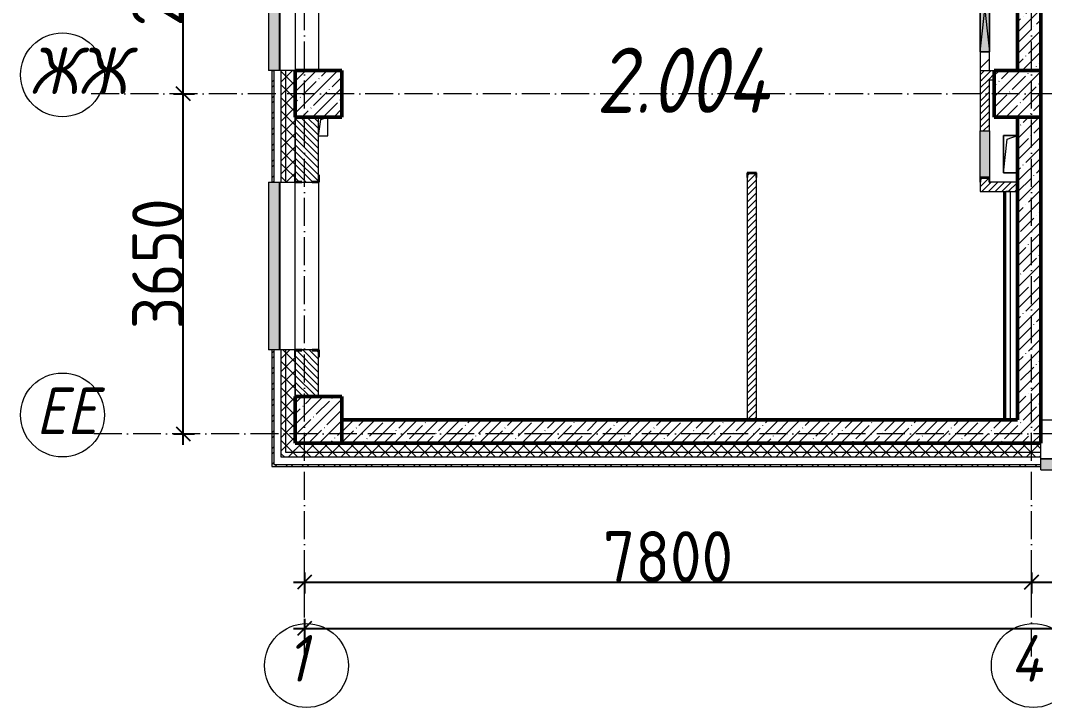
# Model space of a CAD drawing. Header units: millimetres. Extents: x -136833 to 49383, y -8033 to 344618.
# Drawn here: x -136833 to -125844, y 298141 to 305513 of the extents above; entities that cross this region are included whole.
import ezdxf

# ---------------------------------------------------------------- set-up
doc = ezdxf.new("R2010")
doc.units = ezdxf.units.MM
doc.linetypes.add('50_200_ШТРИХ_1Т_ш5_п1_п1_', pattern=[700, 500, -100, 0, -100])
for name, color, linetype, lineweight in [('A-____-____-DIMS', 7, 'Continuous', 9), ('A-DETL-GENF-OTLN', 7, 'Continuous', 9), ('A-FLOR-____-OTLN', 7, 'Continuous', 9), ('A-GENM-____-MCUT', 7, 'Continuous', 25), ('A-GENM-____-OTLN', 7, 'Continuous', 9), ('A-GENM-____-OTLN-1', 7, 'Continuous', 25), ('A-GLAZ-____-OTLN', 7, 'Continuous', 9), ('A-WALL-____-MCUT', 7, 'Continuous', 13), ('A-WALL-____-MCUT-1', 7, 'Continuous', 9), ('A-WALL-____-MCUT-2', 7, 'Continuous', 50), ('A-WALL-____-OTLN', 7, 'Continuous', 9), ('A-WALL-____-PATT-1', 7, 'Continuous', 9), ('A-WALL-FNSH-MCUT-1', 7, 'Continuous', 9), ('S-COLS-____-MCUT', 7, 'Continuous', 50), ('S-COLS-____-OTLN', 7, 'Continuous', 9), ('S-GRID-____-IDEN', 7, 'Continuous', 9), ('S-GRID-____-OTLN-1', 7, '50_200_ШТРИХ_1Т_ш5_п1_п1_', 9), ('Марки помещений', 7, 'Continuous', 9)]:
    doc.layers.add(name, color=color, linetype=linetype, lineweight=lineweight)
doc.layers.add('A-GLAZ-____-OTLN-1', color=7, linetype='Continuous', lineweight=9, true_color=0xc0c0c0)
doc.styles.add('ISOCPEUR_I_2', font='isocpeui.ttf', dxfattribs={"width": 0.85, "height": 2.3})
doc.styles.add('ISOCPEUR_I_9', font='isocpeui.ttf', dxfattribs={"width": 0.9, "height": 250})
doc.styles.add('СПДС', font='isocpeur.ttf', dxfattribs={"width": 0.9})
doc.dimstyles.new('ISO-2_5_0_9К_БОЛЬШОЙ_ОСИ', dxfattribs={"dimscale": 304.8, "dimtxt": 248.995294, "dimasz": 0.492126, "dimexe": 0.393701, "dimexo": 0, "dimgap": 0, "dimtad": 1, "dimdec": 0, "dimzin": 0, "dimdsep": 46, "dimtxsty": 'ISOCPEUR_I_9', "dimblk1": 'OBLIQUE', "dimblk2": 'OBLIQUE', "dimsah": 1, "dimcen": 0.09, "dimdle": 0.393701, "dimazin": 0, "dimtfac": 1, "dimtdec": 4, "dimtix": 1, "dimtmove": 0, "dimatfit": 3, "dimfxl": 1, "dimtvp": 1, "dimtolj": 1, "dimtzin": 0, "dimarcsym": 2})
pattern_1 = [(45, (-131434.41, 245796.49), (-70.71068, 70.71068), []), (135, (-131434.41, 245796.49), (-70.71068, -70.71068), [])]
pattern_2 = [(45, (-131434.41, 245796.49), (-114.04925, 114.04925), []), (45, (-131320.36, 245796.49), (-114.04925, 114.04925), [201.612, -40.322, 3.353, -36.97])]
pattern_3 = [(45, (-131434.413, 245796.486), (-35.35534, 35.35534), [])]
pattern_4 = [(45, (-131434.41, 245796.49), (-85.53659, 85.53659), []), (45, (-131377.39, 245796.49), (-85.53659, 85.53659), [])]

# ---------------------------------------------------------------- blocks, each defined once
blk = doc.blocks.new('BSC_Колонна _Прямоугольная - 500х500-V21-АР1_План отверстий 2 этажа в осях 1-64_Ю-ЯЯ')
at = {"layer": 'S-COLS-____-OTLN'}
h = blk.add_hatch(dxfattribs=at)
h.set_pattern_fill('FP_30', color=256, style=0, pattern_type=2)
h.set_pattern_definition([(45, (2200, -55431.04), (-114.04925, 114.04925), []), (45, (2314.05, -55431.04), (-114.04925, 114.04925), [201.613, -40.323, 3.353, -36.97])])
h.paths.add_polyline_path([(-250, -250), (250, -250), (250, 250), (-250, 250), (-250, 179)], flags=0)
at = {"layer": 'S-COLS-____-MCUT'}
for p, q in [((250, 250), (-250, 250)), ((-250, 250), (-250, -250)), ((250, -250), (250, 250)), ((-250, -250), (250, -250))]:
    blk.add_line(p, q, dxfattribs=at)
blk = doc.blocks.new('BSC_Колонна _Прямоугольная - 500х500-V57-АР1_План отверстий 2 этажа в осях 1-64_Ю-ЯЯ')
at = {"layer": 'S-COLS-____-OTLN'}
h = blk.add_hatch(dxfattribs=at)
h.set_pattern_fill('FP_68', color=256, style=0, pattern_type=2)
h.set_pattern_definition([(45, (2200, -58931.04), (-114.04925, 114.04925), []), (45, (2314.05, -58931.04), (-114.04925, 114.04925), [201.613, -40.323, 3.353, -36.97])])
h.paths.add_polyline_path([(-250, -250), (250, -250), (250, 250), (-250, 250), (-250, -92)], flags=0)
at = {"layer": 'S-COLS-____-MCUT'}
for p, q in [((250, 250), (-250, 250)), ((-250, 250), (-250, -250)), ((250, -250), (250, 250)), ((-250, -250), (250, -250))]:
    blk.add_line(p, q, dxfattribs=at)
blk = doc.blocks.new('BSC_Колонна _Прямоугольная - 500х500-V58-АР1_План отверстий 2 этажа в осях 1-64_Ю-ЯЯ')
at = {"layer": 'S-COLS-____-OTLN'}
h = blk.add_hatch(dxfattribs=at)
h.set_pattern_fill('FP_69', color=256, style=0, pattern_type=2)
h.set_pattern_definition([(45, (-5300, -58931.04), (-114.04925, 114.04925), []), (45, (-5185.95, -58931.04), (-114.04925, 114.04925), [201.613, -40.323, 3.353, -36.97])])
h.paths.add_polyline_path([(-250, -250), (250, -250), (250, 250), (-250, 250)], flags=0)
at = {"layer": 'S-COLS-____-MCUT'}
for p, q in [((250, 250), (-250, 250)), ((-250, 250), (-250, -250)), ((250, -250), (250, 250)), ((-250, -250), (250, -250))]:
    blk.add_line(p, q, dxfattribs=at)
blk = doc.blocks.new('Фахверк_СКБ_Уголок - 250_2700-27497298-АР1_План отверстий 2 этажа в осях 1-64_Ю-ЯЯ')
at = {"layer": 'A-GENM-____-MCUT'}
for p, q in [((200, 181), (125, 181)), ((125, 181), (125, 106)), ((131, 106), (131, 175)), ((131, 175), (200, 175)), ((200, 175), (200, 181)), ((125, 106), (131, 106)), ((131, -6), (125, -6)), ((125, -6), (125, -81)), ((125, -81), (200, -81)), ((131, -75), (131, -6)), ((200, -75), (131, -75)), ((200, -81), (200, -75))]:
    blk.add_line(p, q, dxfattribs=at)
blk = doc.blocks.new('AR_Отверстие Ниша - Лючок-32405778-АР1_План отверстий 2 этажа в осях 1-64_Ю-ЯЯ')
at = {"layer": 'A-GLAZ-____-OTLN'}
blk.add_hatch(color=256, dxfattribs=at).paths.add_polyline_path([(-250, 50), (-250, -50), (250, -50), (250, 50)], flags=0)
for p, q in [((-250, 50), (250, 50)), ((250, 50), (250, -50)), ((250, -50), (-250, -50))]:
    blk.add_line(p, q, dxfattribs=at)
blk = doc.blocks.new('154_Фахверк_СКБ_Швеллер - Тип_100_3960_зеркало-29769493-АР1_План отверстий 2 этажа в осях 1-64_Ю-ЯЯ')
at = {"layer": 'A-GENM-____-MCUT'}
for p, q in [((175, 50), (125, 50)), ((125, 50), (125, -50)), ((128, 47), (175, 47)), ((128, -47), (128, 47)), ((175, 47), (175, 50)), ((125, -50), (175, -50)), ((175, -47), (128, -47)), ((175, -50), (175, -47))]:
    blk.add_line(p, q, dxfattribs=at)
blk = doc.blocks.new('154_Фахверк_СКБ_Швеллер - Тип_100_3960-28331862-АР1_План отверстий 2 этажа в осях 1-64_Ю-ЯЯ')
at = {"layer": 'A-GENM-____-MCUT'}
for p, q in [((175, 50), (125, 50)), ((125, 50), (125, -50)), ((128, 47), (175, 47)), ((128, -47), (128, 47)), ((175, 47), (175, 50)), ((125, -50), (175, -50)), ((175, -47), (128, -47)), ((175, -50), (175, -47))]:
    blk.add_line(p, q, dxfattribs=at)
blk = doc.blocks.new('AR_Отверстие прямоугольное _в плите_ - AR_Отверстие прямоугольное _в плите_-30459278-АР1_План отверстий 2 этажа в осях 1-64_Ю-ЯЯ')
at = {"layer": 'A-GENM-____-OTLN'}
for p, q in [((75, 200), (-75, 200)), ((-75, 200), (-75, -200)), ((-75, -200), (-37, 163)), ((-37, 163), (75, 200)), ((-75, -200), (75, -200))]:
    blk.add_line(p, q, dxfattribs=at)
blk = doc.blocks.new('AR_Отверстие прямоугольное _в плите_ - AR_Отверстие прямоугольное _в плите_-V165-АР1_План отверстий 2 этажа в осях 1-64_Ю-ЯЯ')
at = {"layer": 'A-GENM-____-OTLN'}
for p, q in [((50, 100), (-50, 100)), ((-50, -100), (-25, 75)), ((-25, 75), (50, 100)), ((50, -100), (50, 100)), ((-50, -100), (50, -100))]:
    blk.add_line(p, q, dxfattribs=at)
blk = doc.blocks.new('Отлив_СКБ - Отлив витража_120_НВФ-31885283-АР1_План отверстий 2 этажа в осях 1-64_Ю-ЯЯ')
at = {"layer": 'A-GLAZ-____-OTLN-1'}
for points in [[(426, -2), (1000, -2), (1000, 0), (0, 0), (0, -2)], [(426, -120), (1000, -120), (1000, -2), (0, -2), (0, -120)]]:
    blk.add_hatch(color=256, dxfattribs=at).paths.add_polyline_path(points, flags=0)
at = {"layer": 'A-GLAZ-____-OTLN'}
for p, q in [((0, 0), (1000, 0)), ((1000, -2), (0, -2)), ((0, -120), (0, -83)), ((1000, -83), (1000, -120)), ((0, -120), (1000, -120))]:
    blk.add_line(p, q, dxfattribs=at)
blk = doc.blocks.new('Отлив_СКБ - Отлив витража_120_НВФ-31885689-АР1_План отверстий 2 этажа в осях 1-64_Ю-ЯЯ')
at = {"layer": 'A-GLAZ-____-OTLN-1'}
for points in [[(1800, 2), (1800, 120), (0, 120), (0, 2), (737, 2)], [(1800, 0), (1800, 2), (0, 2), (0, 0), (737, 0)]]:
    blk.add_hatch(color=256, dxfattribs=at).paths.add_polyline_path(points, flags=0)
at = {"layer": 'A-GLAZ-____-OTLN'}
for p, q in [((0, 83), (0, 120)), ((1800, 120), (0, 120)), ((1800, 120), (1800, 83)), ((0, 2), (1800, 2)), ((1800, 0), (0, 0))]:
    blk.add_line(p, q, dxfattribs=at)
blk = doc.blocks.new('AR_Отверстие прямоугольное _в стене_ - AR_Отверстие прямоугольное _в стене__ОВ-36801996-АР1_План отверстий 2 этажа в осях 1-64_Ю-ЯЯ')
at = {"layer": 'A-GLAZ-____-OTLN'}
blk.add_hatch(color=256, dxfattribs=at).paths.add_polyline_path([(-450, -50), (450, -50), (450, 50), (-450, 50)], flags=0)
at = {"layer": 'A-DETL-GENF-OTLN'}
for p, q in [((-450, -50), (-450, 50)), ((-450, 50), (450, 50)), ((450, 50), (-450, -50)), ((-450, 50), (450, -50)), ((450, 50), (-450, 50)), ((-450, 50), (-450, -50)), ((450, 50), (450, -50)), ((450, -50), (450, 50)), ((450, -50), (-450, -50)), ((-450, -50), (450, -50))]:
    blk.add_line(p, q, dxfattribs=at)
blk = doc.blocks.new('Ось сетки - Круг_Ø6_00__ISO-2_5_0_9K_-25732049-АР1_План отверстий 3 этажа в осях 1-64_Ю-ЯЯ')
at = {"layer": 'S-GRID-____-IDEN'}
blk.add_circle((0, 0), 3, dxfattribs=at)
blk = doc.blocks.new('_Oblique')
at = {"color": 0, "linetype": 'ByBlock', "lineweight": -2}
blk.add_line((-0.5, -0.5), (0.5, 0.5), dxfattribs=at)
blk = doc.blocks.new('*D2076')
at = {"layer": 'A-____-____-DIMS', "color": 0, "lineweight": -2, "transparency": 16777216}
for p, q in [((280119, -31702), (280119, -27812)), ((280013, -27932), (280239, -27932)), ((280013, -31582), (280239, -31582))]:
    blk.add_line(p, q, dxfattribs=at)
at = {"layer": 'Defpoints', "color": 0, "transparency": 16777216}
for p in [(280013, -27932), (280119, -27932), (280013, -31582)]:
    blk.add_point(p, dxfattribs=at)
at = {"layer": 'A-____-____-DIMS', "color": 0, "lineweight": -2, "transparency": 16777216, "xscale": 150, "yscale": 150, "zscale": 150}
for p, rotation in [((280119, -27932), 90), ((280119, -31582), 270)]:
    blk.add_blockref('_Oblique', p, dxfattribs=dict(at, rotation=rotation))
at = {"layer": 'A-____-____-DIMS', "color": 0, "transparency": 16777216, "insert": (279845, -29757), "char_height": 548.6, "attachment_point": 5, "rotation": 90, "style": 'СПДС'}
blk.add_mtext('\\A1;3650', dxfattribs=at)
blk = doc.blocks.new('*D2077')
at = {"layer": 'A-____-____-DIMS', "color": 0, "lineweight": -2, "transparency": 16777216}
for p, q in [((280119, -28052), (280119, -24962)), ((280013, -25082), (280239, -25082)), ((280013, -27932), (280239, -27932))]:
    blk.add_line(p, q, dxfattribs=at)
at = {"layer": 'Defpoints', "color": 0, "transparency": 16777216}
for p in [(280013, -25082), (280119, -25082), (280013, -27932)]:
    blk.add_point(p, dxfattribs=at)
at = {"layer": 'A-____-____-DIMS', "color": 0, "lineweight": -2, "transparency": 16777216, "xscale": 150, "yscale": 150, "zscale": 150}
for p, rotation in [((280119, -25082), 90), ((280119, -27932), 270)]:
    blk.add_blockref('_Oblique', p, dxfattribs=dict(at, rotation=rotation))
at = {"layer": 'A-____-____-DIMS', "color": 0, "transparency": 16777216, "insert": (279845, -26507), "char_height": 548.6, "attachment_point": 5, "rotation": 90, "style": 'СПДС'}
blk.add_mtext('\\A1;2850', dxfattribs=at)
blk = doc.blocks.new('*D2097')
at = {"layer": 'A-____-____-DIMS', "color": 0, "lineweight": -2, "transparency": 16777216}
for p, q in [((281421, -33069), (281421, -33295)), ((289221, -33069), (289221, -33295)), ((281301, -33175), (289341, -33175))]:
    blk.add_line(p, q, dxfattribs=at)
at = {"layer": 'Defpoints', "color": 0, "transparency": 16777216}
for p in [(281421, -33069), (289221, -33069), (289221, -33175)]:
    blk.add_point(p, dxfattribs=at)
at = {"layer": 'A-____-____-DIMS', "color": 0, "lineweight": -2, "transparency": 16777216, "xscale": 150, "yscale": 150, "zscale": 150, "rotation": 180}
blk.add_blockref('_Oblique', (281421, -33175), dxfattribs=at)
at = {"layer": 'A-____-____-DIMS', "color": 0, "lineweight": -2, "transparency": 16777216, "xscale": 150, "yscale": 150, "zscale": 150}
blk.add_blockref('_Oblique', (289221, -33175), dxfattribs=at)
at = {"layer": 'A-____-____-DIMS', "color": 0, "transparency": 16777216, "insert": (285321, -32901), "char_height": 548.6, "attachment_point": 5, "style": 'СПДС'}
blk.add_mtext('\\A1;7800', dxfattribs=at)
blk = doc.blocks.new('*D2098')
at = {"layer": 'A-____-____-DIMS', "color": 0, "lineweight": -2, "transparency": 16777216}
for p, q in [((289221, -33069), (289221, -33295)), ((291521, -33069), (291521, -33295)), ((289101, -33175), (291641, -33175))]:
    blk.add_line(p, q, dxfattribs=at)
at = {"layer": 'Defpoints', "color": 0, "transparency": 16777216}
for p in [(289221, -33069), (291521, -33069), (291521, -33175)]:
    blk.add_point(p, dxfattribs=at)
at = {"layer": 'A-____-____-DIMS', "color": 0, "lineweight": -2, "transparency": 16777216, "xscale": 150, "yscale": 150, "zscale": 150, "rotation": 180}
blk.add_blockref('_Oblique', (289221, -33175), dxfattribs=at)
at = {"layer": 'A-____-____-DIMS', "color": 0, "lineweight": -2, "transparency": 16777216, "xscale": 150, "yscale": 150, "zscale": 150}
blk.add_blockref('_Oblique', (291521, -33175), dxfattribs=at)
at = {"layer": 'A-____-____-DIMS', "color": 0, "transparency": 16777216, "insert": (290371, -32901), "char_height": 548.6, "attachment_point": 5, "style": 'СПДС'}
blk.add_mtext('\\A1;2300', dxfattribs=at)
blk = doc.blocks.new('*D2119')
at = {"layer": 'A-____-____-DIMS', "color": 0, "lineweight": -2, "transparency": 16777216}
for p, q in [((281421, -33566), (281421, -33792)), ((354821, -33566), (354821, -33792)), ((281301, -33672), (354941, -33672))]:
    blk.add_line(p, q, dxfattribs=at)
at = {"layer": 'Defpoints', "color": 0, "transparency": 16777216}
for p in [(281421, -33566), (354821, -33566), (354821, -33672)]:
    blk.add_point(p, dxfattribs=at)
at = {"layer": 'A-____-____-DIMS', "color": 0, "lineweight": -2, "transparency": 16777216, "xscale": 150, "yscale": 150, "zscale": 150, "rotation": 180}
blk.add_blockref('_Oblique', (281421, -33672), dxfattribs=at)
at = {"layer": 'A-____-____-DIMS', "color": 0, "lineweight": -2, "transparency": 16777216, "xscale": 150, "yscale": 150, "zscale": 150}
blk.add_blockref('_Oblique', (354821, -33672), dxfattribs=at)
at = {"layer": 'A-____-____-DIMS', "color": 0, "transparency": 16777216, "insert": (318121, -33397), "char_height": 548.6, "attachment_point": 5, "style": 'СПДС'}
blk.add_mtext('\\A1;73400', dxfattribs=at)
blk = doc.blocks.new('3эт')
at = {"layer": 'S-GRID-____-OTLN-1', "color": 251, "ltscale": 0.6, "true_color": 0x636466}
for p, q in [((281420.7, -33971.9), (281420.7, 4029.4)), ((289220.7, -33971.9), (289220.7, 4029.4)), ((359250.7, -27932.4), (279101.9, -27932.4)), ((387845.1, -31582.4), (279101.9, -31582.4))]:
    blk.add_line(p, q, dxfattribs=at)
at = {"layer": 'S-GRID-____-IDEN', "xscale": 150, "yscale": 150, "zscale": 99.99999999999993, "rotation": 89.9999999999998}
for p in [(278821.8, -27729.9), (278821.8, -31379.9)]:
    blk.add_blockref('Ось сетки - Круг_Ø6_00__ISO-2_5_0_9K_-25732049-АР1_План отверстий 3 этажа в осях 1-64_Ю-ЯЯ', p, dxfattribs=at)
at = {"layer": 'S-GRID-____-IDEN', "xscale": 150, "yscale": 150, "zscale": 99.99999999999993}
for p in [(281440.6, -34069.4), (289240.6, -34069.4)]:
    blk.add_blockref('Ось сетки - Круг_Ø6_00__ISO-2_5_0_9K_-25732049-АР1_План отверстий 3 этажа в осях 1-64_Ю-ЯЯ', p, dxfattribs=at)
at = {"layer": 'S-GRID-____-IDEN', "char_height": 500, "attachment_point": 1, "style": 'ISOCPEUR_I_9'}
for s, insert, width in [('ЖЖ', (278471.9, -27435.4), 562.785), ('ЕЕ', (278537.6, -31085.4), 404.05), ('\\fISOCPEUR|b0|i1|c204|p34|;\\W.9;1', (281225.7, -33742.1), 144.304), ('\\fISOCPEUR|b0|i1|c204|p34|;\\W.9;4', (288992.8, -33742.1), 223.671)]:
    blk.add_mtext(s, dxfattribs=dict(at, insert=insert, width=width))
at = {"layer": 'A-____-____-DIMS'}
for base, p1, p2, override, picture, middle in [((280119.3, -25082.4), (280013.2, -27932.4), (280013.2, -25082.4), {"dimtxt": 1.8, "dimpost": '<>', "dimtxsty": 'СПДС', "dimfxl": 2850}, '*D2077', (279845, -26507.4)), ((280119.3, -27932.4), (280013.2, -31582.4), (280013.2, -27932.4), {"dimtxt": 1.8, "dimpost": '<>', "dimtxsty": 'СПДС', "dimfxl": 3650}, '*D2076', (279845, -29757.4))]:
    dim = blk.add_linear_dim(base=base, p1=p1, p2=p2, angle=90, dimstyle='ISO-2_5_0_9К_БОЛЬШОЙ_ОСИ', override=override, dxfattribs=at)
    dim.commit()
    dim.dimension.update_dxf_attribs({"geometry": picture, "text_midpoint": middle})
for base, p1, p2, override, picture, middle in [((289220.7, -33175), (281420.7, -33068.9), (289220.7, -33068.9), {"dimtxt": 1.8, "dimpost": '<>', "dimtxsty": 'СПДС', "dimfxl": 7800}, '*D2097', (285320.7, -32900.7)), ((291520.7, -33175), (289220.7, -33068.9), (291520.7, -33068.9), {"dimtxt": 1.8, "dimpost": '<>', "dimtxsty": 'СПДС', "dimfxl": 2300}, '*D2098', (290370.7, -32900.7)), ((354820.7, -33671.8), (281420.7, -33565.7), (354820.7, -33565.7), {"dimtxt": 1.8, "dimpost": '<>', "dimtxsty": 'СПДС', "dimfxl": 73400}, '*D2119', (318120.7, -33397.5))]:
    dim = blk.add_linear_dim(base=base, p1=p1, p2=p2, dimstyle='ISO-2_5_0_9К_БОЛЬШОЙ_ОСИ', override=override, dxfattribs=at)
    dim.commit()
    dim.dimension.update_dxf_attribs({"geometry": picture, "text_midpoint": middle})

msp = doc.modelspace()

# ---------------------------------------------------------------- hatches: boundary and pattern name
at = {"layer": 'A-WALL-____-PATT-1'}
h = msp.add_hatch(dxfattribs=at)
h.set_pattern_fill('FP_3', color=256, style=0, pattern_type=2)
h.set_pattern_definition(pattern_4)
h.paths.add_polyline_path([(-134134.4, 300727.5), (-134114.4, 300727.5), (-134114.4, 301977.5), (-134134.4, 301977.5), (-134134.4, 301406.7)], flags=0)
h.paths.add_polyline_path([(-134114.4, 303777.5), (-134114.4, 304977.5), (-134134.4, 304977.5), (-134134.4, 303777.5)], flags=0)
h.paths.add_polyline_path([(-134114.4, 306777.5), (-134114.4, 307827.5), (-134134.4, 307827.5), (-134134.4, 306777.5)], flags=0)
h.paths.add_polyline_path([(-134114.4, 309627.5), (-134114.4, 310777.5), (-134134.4, 310777.5), (-134134.4, 309627.5)], flags=0)
h.paths.add_polyline_path([(-134114.4, 312577.5), (-134114.4, 313647.5), (-134134.4, 313647.5), (-134134.4, 312577.5)], flags=0)
h = msp.add_hatch(dxfattribs=at)
h.set_pattern_fill('FP_1', color=256, style=0, pattern_type=2)
h.set_pattern_definition(pattern_1)
h.paths.add_polyline_path([(-134034.4, 300827.5), (-133984.4, 300827.5), (-133984.4, 301977.5), (-134034.4, 301977.5), (-134034.4, 301406.7)], flags=0)
h.paths.add_polyline_path([(-134034.4, 303777.5), (-133984.4, 303777.5), (-133984.4, 304977.5), (-134034.4, 304977.5), (-134034.4, 304635.5)], flags=0)
h.paths.add_polyline_path([(-134034.4, 306777.5), (-133984.4, 306777.5), (-133984.4, 307827.5), (-134034.4, 307827.5)], flags=0)
h.paths.add_polyline_path([(-133984.4, 309627.5), (-133984.4, 310777.5), (-134034.4, 310777.5), (-134034.4, 309627.5)], flags=0)
h.paths.add_polyline_path([(-134034.4, 312577.5), (-133984.4, 312577.5), (-133984.4, 313477.5), (-134034.4, 313477.5), (-134034.4, 312707.6)], flags=0)
h = msp.add_hatch(dxfattribs=at)
h.set_pattern_fill('FP_1', color=256, style=0, pattern_type=2)
h.set_pattern_definition(pattern_1)
h.paths.add_polyline_path([(-133984.4, 300877.5), (-133884.4, 300877.5), (-133884.4, 301902.5), (-133890.4, 301902.5), (-133890.4, 301977.5), (-133984.4, 301977.5), (-133984.4, 301406.7)], flags=0)
h.paths.add_polyline_path([(-133884.4, 304477.5), (-133884.4, 304977.5), (-133984.4, 304977.5), (-133984.4, 304477.5)], flags=0)
h.paths.add_polyline_path([(-133890.4, 303777.5), (-133890.4, 303852.5), (-133884.4, 303852.5), (-133884.4, 304477.5), (-133984.4, 304477.5), (-133984.4, 303777.5)], flags=0)
h.paths.add_polyline_path([(-133890.4, 306777.5), (-133890.4, 306852.5), (-133884.4, 306852.5), (-133884.4, 307827.5), (-133984.4, 307827.5), (-133984.4, 306777.5)], flags=0)
h.paths.add_polyline_path([(-133890.4, 309627.5), (-133890.4, 309702.5), (-133884.4, 309702.5), (-133884.4, 310702.5), (-133890.4, 310702.5), (-133890.4, 310777.5), (-133984.4, 310777.5), (-133984.4, 309627.5)], flags=0)
h.paths.add_polyline_path([(-133984.4, 312577.5), (-133890.4, 312577.5), (-133890.4, 312652.5), (-133884.4, 312652.5), (-133884.4, 313477.5), (-133984.4, 313477.5), (-133984.4, 312707.6)], flags=0)
h = msp.add_hatch(dxfattribs=at)
h.set_pattern_fill('FP_4', color=256, style=0, pattern_type=2)
h.set_pattern_definition([(45, (-131434.41, 245796.49), (-84.85281, 84.85281), [])])
h.paths.add_polyline_path([(-126434.4, 304977.5), (-126434.4, 305177.5), (-126534.4, 305177.5), (-126534.4, 304977.5)], flags=0)
h.paths.add_polyline_path([(-126434.4, 306077.5), (-126434.4, 306377.5), (-126534.4, 306377.5), (-126534.4, 306077.5), (-126449.8, 306077.5)], flags=0)
h.paths.add_polyline_path([(-126434.4, 306677.5), (-126434.4, 307627.5), (-126534.4, 307627.5), (-126534.4, 306677.5), (-126458.4, 306677.5)], flags=0)
h = msp.add_hatch(dxfattribs=at)
h.set_pattern_fill('FP_13', color=256, style=0, pattern_type=2)
h.set_pattern_definition(pattern_2)
h.paths.add_polyline_path([(-125884.4, 304977.5), (-125884.4, 307327.5), (-126134.4, 307327.5), (-126134.4, 304977.5)], flags=0)
h = msp.add_hatch(dxfattribs=at)
h.set_pattern_fill('FP_5', color=256, style=0, pattern_type=2)
h.set_pattern_definition(pattern_3)
h.paths.add_polyline_path([(-126434.4, 304877.5), (-126384.4, 304877.5), (-126384.4, 304977.5), (-126534.4, 304977.5), (-126534.4, 304877.5)], flags=0)
h = msp.add_hatch(dxfattribs=at)
h.set_pattern_fill('FP_5', color=256, style=0, pattern_type=2)
h.set_pattern_definition(pattern_3)
h.paths.add_polyline_path([(-126437.4, 303777.5), (-126437.4, 303824.5), (-126531.4, 303824.5), (-126531.4, 303777.5), (-126484.4, 303777.5)], flags=0)
h.paths.add_polyline_path([(-126534.4, 304327.5), (-126434.4, 304327.5), (-126434.4, 304877.5), (-126534.4, 304877.5)], flags=0)
h = msp.add_hatch(dxfattribs=at)
h.set_pattern_fill('FP_6', color=256, style=0, pattern_type=2)
h.set_pattern_definition([(135, (-131434.413, 245796.486), (-35.35534, -35.35534), [])])
h.paths.add_polyline_path([(-133884.4, 301477.5), (-133634.4, 301477.5), (-133634.4, 301971.5), (-133703.4, 301971.5), (-133703.4, 301977.5), (-133815.4, 301977.5), (-133815.4, 301971.5), (-133884.4, 301971.5), (-133884.4, 301902.5)], flags=0)
h.paths.add_polyline_path([(-133815.4, 303777.5), (-133703.4, 303777.5), (-133703.4, 303783.5), (-133634.4, 303783.5), (-133634.4, 304477.5), (-133884.4, 304477.5), (-133884.4, 303783.5), (-133815.4, 303783.5)], flags=0)
h = msp.add_hatch(dxfattribs=at)
h.set_pattern_fill('FP_13', color=256, style=0, pattern_type=2)
h.set_pattern_definition(pattern_2)
h.paths.add_polyline_path([(-125884.4, 301227.5), (-125884.4, 304477.5), (-126134.4, 304477.5), (-126134.4, 301227.5)], flags=0)
h = msp.add_hatch(dxfattribs=at)
h.set_pattern_fill('FP_5', color=256, style=0, pattern_type=2)
h.set_pattern_definition(pattern_3)
h.paths.add_polyline_path([(-129034.4, 301227.5), (-128934.4, 301227.5), (-128934.4, 303827.5), (-128937.4, 303827.5), (-128937.4, 303874.5), (-129031.4, 303874.5), (-129031.4, 303827.5), (-129034.4, 303827.5)], flags=0)
h = msp.add_hatch(dxfattribs=at)
h.set_pattern_fill('FP_5', color=256, style=0, pattern_type=2)
h.set_pattern_definition(pattern_3)
h.paths.add_polyline_path([(-126434.4, 303677.5), (-126134.4, 303677.5), (-126134.4, 303777.5), (-126534.4, 303777.5), (-126534.4, 303677.5), (-126437.4, 303677.5)], flags=0)
h = msp.add_hatch(dxfattribs=at)
h.set_pattern_fill('FP_13', color=256, style=0, pattern_type=2)
h.set_pattern_definition(pattern_2)
h.paths.add_polyline_path([(-126134.4, 300977.5), (-126134.4, 301227.5), (-133384.4, 301227.5), (-133384.4, 300977.5), (-127914.6, 300977.5)], flags=0)
h = msp.add_hatch(dxfattribs=at)
h.set_pattern_fill('FP_13', color=256, style=0, pattern_type=2)
h.set_pattern_definition(pattern_2)
h.paths.add_polyline_path([(-118384.4, 300977.5), (-118384.4, 301227.5), (-124884.4, 301227.5), (-124884.4, 300977.5), (-119077.1, 300977.5)], flags=0)
h.paths.add_polyline_path([(-126134.4, 300977.5), (-125884.4, 300977.5), (-125884.4, 301227.5), (-126134.4, 301227.5)], flags=0)
h = msp.add_hatch(dxfattribs=at)
h.set_pattern_fill('FP_1', color=256, style=0, pattern_type=2)
h.set_pattern_definition(pattern_1)
h.paths.add_polyline_path([(-57214.6, 300877.5), (-57134.4, 300877.5), (-57134.4, 300977.5), (-63484.4, 300977.5), (-63484.4, 300877.5), (-60749.6, 300877.5)], flags=0)
h.paths.add_polyline_path([(-66434.4, 300877.5), (-64484.4, 300877.5), (-64484.4, 300977.5), (-66359.4, 300977.5), (-66359.4, 300971.5), (-66434.4, 300971.5)], flags=0)
h.paths.add_polyline_path([(-67434.4, 300877.5), (-67434.4, 300971.5), (-67509.4, 300971.5), (-67509.4, 300977.5), (-68459.4, 300977.5), (-68459.4, 300971.5), (-68534.4, 300971.5), (-68534.4, 300877.5), (-67819.6, 300877.5)], flags=0)
h.paths.add_polyline_path([(-71354.6, 300877.5), (-70334.4, 300877.5), (-70334.4, 300971.5), (-70409.4, 300971.5), (-70409.4, 300977.5), (-71459.4, 300977.5), (-71459.4, 300971.5), (-71534.4, 300971.5), (-71534.4, 300877.5), (-71459.4, 300877.5)], flags=0)
h.paths.add_polyline_path([(-73334.4, 300877.5), (-73334.4, 300971.5), (-73409.4, 300971.5), (-73409.4, 300977.5), (-74459.4, 300977.5), (-74459.4, 300971.5), (-74534.4, 300971.5), (-74534.4, 300877.5), (-74005.8, 300877.5)], flags=0)
h.paths.add_polyline_path([(-77098.9, 300877.5), (-76334.4, 300877.5), (-76334.4, 300971.5), (-76409.4, 300971.5), (-76409.4, 300977.5), (-77459.4, 300977.5), (-77459.4, 300971.5), (-77534.4, 300971.5), (-77534.4, 300877.5), (-77184.4, 300877.5)], flags=0)
h.paths.add_polyline_path([(-79409.4, 300877.5), (-79334.4, 300877.5), (-79334.4, 300971.5), (-79409.4, 300971.5), (-79409.4, 300977.5), (-80459.4, 300977.5), (-80459.4, 300971.5), (-80534.4, 300971.5), (-80534.4, 300877.5), (-80192.1, 300877.5)], flags=0)
h.paths.add_polyline_path([(-83534.4, 300877.5), (-82334.4, 300877.5), (-82334.4, 300971.5), (-82409.4, 300971.5), (-82409.4, 300977.5), (-83459.4, 300977.5), (-83459.4, 300971.5), (-83534.4, 300971.5)], flags=0)
h.paths.add_polyline_path([(-88959.4, 300877.5), (-88884.4, 300877.5), (-88884.4, 300971.5), (-88959.4, 300971.5), (-88959.4, 300977.5), (-90009.4, 300977.5), (-90009.4, 300971.5), (-90084.4, 300971.5), (-90084.4, 300877.5), (-89029.6, 300877.5)], flags=0)
h.paths.add_polyline_path([(-87009.4, 300877.5), (-85334.4, 300877.5), (-85334.4, 300971.5), (-85409.4, 300971.5), (-85409.4, 300977.5), (-87009.4, 300977.5), (-87009.4, 300971.5), (-87084.4, 300971.5), (-87084.4, 300877.5)], flags=0)
h.paths.add_polyline_path([(-91959.4, 300877.5), (-91884.4, 300877.5), (-91884.4, 300971.5), (-91959.4, 300971.5), (-91959.4, 300977.5), (-93009.4, 300977.5), (-93009.4, 300971.5), (-93084.4, 300971.5), (-93084.4, 300877.5), (-92234.4, 300877.5)], flags=0)
h.paths.add_polyline_path([(-94884.4, 300877.5), (-94884.4, 300971.5), (-94959.4, 300971.5), (-94959.4, 300977.5), (-96009.4, 300977.5), (-96009.4, 300971.5), (-96084.4, 300971.5), (-96084.4, 300877.5), (-95215.8, 300877.5)], flags=0)
h.paths.add_polyline_path([(-99084.4, 300877.5), (-97884.4, 300877.5), (-97884.4, 300971.5), (-97959.4, 300971.5), (-97959.4, 300977.5), (-99009.4, 300977.5), (-99009.4, 300971.5), (-99084.4, 300971.5)], flags=0)
h.paths.add_polyline_path([(-100884.4, 300877.5), (-100884.4, 300971.5), (-100959.4, 300971.5), (-100959.4, 300977.5), (-102009.4, 300977.5), (-102009.4, 300971.5), (-102084.4, 300971.5), (-102084.4, 300877.5), (-100959.4, 300877.5)], flags=0)
h.paths.add_polyline_path([(-104734.4, 300877.5), (-103884.4, 300877.5), (-103884.4, 300971.5), (-103959.4, 300971.5), (-103959.4, 300977.5), (-105009.4, 300977.5), (-105009.4, 300971.5), (-105084.4, 300971.5), (-105084.4, 300877.5), (-104937.1, 300877.5)], flags=0)
h.paths.add_polyline_path([(-106884.4, 300877.5), (-106884.4, 300971.5), (-106959.4, 300971.5), (-106959.4, 300977.5), (-108009.4, 300977.5), (-108009.4, 300971.5), (-108084.4, 300971.5), (-108084.4, 300877.5), (-107588.3, 300877.5)], flags=0)
h.paths.add_polyline_path([(-109884.4, 300877.5), (-109884.4, 300971.5), (-109959.4, 300971.5), (-109959.4, 300977.5), (-111009.4, 300977.5), (-111009.4, 300971.5), (-111084.4, 300971.5), (-111084.4, 300877.5), (-109959.4, 300877.5)], flags=0)
h.paths.add_polyline_path([(-112884.4, 300877.5), (-112884.4, 300971.5), (-112959.4, 300971.5), (-112959.4, 300977.5), (-114009.4, 300977.5), (-114009.4, 300971.5), (-114084.4, 300971.5), (-114084.4, 300877.5), (-112890.8, 300877.5)], flags=0)
h.paths.add_polyline_path([(-115084.4, 300877.5), (-115084.4, 300971.5), (-115159.4, 300971.5), (-115159.4, 300977.5), (-124884.4, 300977.5), (-124884.4, 300877.5), (-115542.1, 300877.5)], flags=0)
h.paths.add_polyline_path([(-125884.4, 300877.5), (-125884.4, 300977.5), (-133884.4, 300977.5), (-133884.4, 300877.5), (-127914.6, 300877.5)], flags=0)
h = msp.add_hatch(dxfattribs=at)
h.set_pattern_fill('FP_1', color=256, style=0, pattern_type=2)
h.set_pattern_definition(pattern_1)
h.paths.add_polyline_path([(-57134.4, 300827.5), (-57134.4, 300877.5), (-63484.4, 300877.5), (-63484.4, 300827.5), (-57214.6, 300827.5)], flags=0)
h.paths.add_polyline_path([(-64484.4, 300827.5), (-64484.4, 300877.5), (-66434.4, 300877.5), (-66434.4, 300827.5), (-66052.1, 300827.5)], flags=0)
h.paths.add_polyline_path([(-67434.4, 300827.5), (-67434.4, 300877.5), (-68534.4, 300877.5), (-68534.4, 300827.5), (-67819.6, 300827.5)], flags=0)
h.paths.add_polyline_path([(-70334.4, 300827.5), (-70334.4, 300877.5), (-71534.4, 300877.5), (-71534.4, 300827.5), (-71354.6, 300827.5)], flags=0)
h.paths.add_polyline_path([(-73334.4, 300827.5), (-73334.4, 300877.5), (-74534.4, 300877.5), (-74534.4, 300827.5), (-74005.8, 300827.5)], flags=0)
h.paths.add_polyline_path([(-76334.4, 300827.5), (-76334.4, 300877.5), (-77534.4, 300877.5), (-77534.4, 300827.5), (-76657.1, 300827.5)], flags=0)
h.paths.add_polyline_path([(-80534.4, 300827.5), (-79334.4, 300827.5), (-79334.4, 300877.5), (-80534.4, 300877.5)], flags=0)
h.paths.add_polyline_path([(-82843.3, 300827.5), (-82334.4, 300827.5), (-82334.4, 300877.5), (-83534.4, 300877.5), (-83534.4, 300827.5)], flags=0)
h.paths.add_polyline_path([(-87084.4, 300827.5), (-85334.4, 300827.5), (-85334.4, 300877.5), (-87084.4, 300877.5)], flags=0)
h.paths.add_polyline_path([(-90084.4, 300827.5), (-88884.4, 300827.5), (-88884.4, 300877.5), (-90084.4, 300877.5)], flags=0)
h.paths.add_polyline_path([(-91884.4, 300827.5), (-91884.4, 300877.5), (-93084.4, 300877.5), (-93084.4, 300827.5), (-92564.6, 300827.5)], flags=0)
h.paths.add_polyline_path([(-97884.4, 300827.5), (-97884.4, 300877.5), (-99084.4, 300877.5), (-99084.4, 300827.5)], flags=0)
h.paths.add_polyline_path([(-96084.4, 300827.5), (-94884.4, 300827.5), (-94884.4, 300877.5), (-96084.4, 300877.5)], flags=0)
h.paths.add_polyline_path([(-100884.4, 300827.5), (-100884.4, 300877.5), (-102084.4, 300877.5), (-102084.4, 300827.5), (-101402.1, 300827.5)], flags=0)
h.paths.add_polyline_path([(-103884.4, 300827.5), (-103884.4, 300877.5), (-105084.4, 300877.5), (-105084.4, 300827.5), (-104053.3, 300827.5)], flags=0)
h.paths.add_polyline_path([(-108084.4, 300827.5), (-106884.4, 300827.5), (-106884.4, 300877.5), (-108084.4, 300877.5)], flags=0)
h.paths.add_polyline_path([(-109884.4, 300827.5), (-109884.4, 300877.5), (-111084.4, 300877.5), (-111084.4, 300827.5), (-110239.6, 300827.5)], flags=0)
h.paths.add_polyline_path([(-112890.8, 300827.5), (-112884.4, 300827.5), (-112884.4, 300877.5), (-114084.4, 300877.5), (-114084.4, 300827.5), (-113774.6, 300827.5)], flags=0)
h.paths.add_polyline_path([(-115084.4, 300827.5), (-115084.4, 300877.5), (-124884.4, 300877.5), (-124884.4, 300827.5), (-115542.1, 300827.5)], flags=0)
h.paths.add_polyline_path([(-125884.4, 300827.5), (-125884.4, 300877.5), (-133984.4, 300877.5), (-133984.4, 300827.5), (-127914.6, 300827.5)], flags=0)
h = msp.add_hatch(dxfattribs=at)
h.set_pattern_fill('FP_3', color=256, style=0, pattern_type=2)
h.set_pattern_definition(pattern_4)
h.paths.add_polyline_path([(-86219.4, 300727.5), (-86219.4, 300747.5), (-87084.4, 300747.5), (-87084.4, 300727.5), (-86378.3, 300727.5)], flags=0)
h.paths.add_polyline_path([(-89029.6, 300727.5), (-88884.4, 300727.5), (-88884.4, 300747.5), (-90084.4, 300747.5), (-90084.4, 300727.5)], flags=0)
h.paths.add_polyline_path([(-92564.6, 300727.5), (-91884.4, 300727.5), (-91884.4, 300747.5), (-93084.4, 300747.5), (-93084.4, 300727.5)], flags=0)
h.paths.add_polyline_path([(-94884.4, 300727.5), (-94884.4, 300747.5), (-96084.4, 300747.5), (-96084.4, 300727.5), (-95215.8, 300727.5)], flags=0)
h.paths.add_polyline_path([(-97884.4, 300727.5), (-97884.4, 300747.5), (-99084.4, 300747.5), (-99084.4, 300727.5)], flags=0)
h.paths.add_polyline_path([(-100884.4, 300727.5), (-100884.4, 300747.5), (-102084.4, 300747.5), (-102084.4, 300727.5), (-101402.1, 300727.5)], flags=0)
h.paths.add_polyline_path([(-104053.3, 300727.5), (-103884.4, 300727.5), (-103884.4, 300747.5), (-105084.4, 300747.5), (-105084.4, 300727.5), (-104937.1, 300727.5)], flags=0)
h.paths.add_polyline_path([(-106884.4, 300727.5), (-106884.4, 300747.5), (-108084.4, 300747.5), (-108084.4, 300727.5), (-107588.3, 300727.5)], flags=0)
h.paths.add_polyline_path([(-110239.6, 300727.5), (-109884.4, 300727.5), (-109884.4, 300747.5), (-111084.4, 300747.5), (-111084.4, 300727.5)], flags=0)
h.paths.add_polyline_path([(-114084.4, 300727.5), (-112884.4, 300727.5), (-112884.4, 300747.5), (-114084.4, 300747.5)], flags=0)
h.paths.add_polyline_path([(-115084.4, 300727.5), (-115084.4, 300747.5), (-124884.4, 300747.5), (-124884.4, 300727.5), (-115542.1, 300727.5)], flags=0)
h.paths.add_polyline_path([(-125884.4, 300727.5), (-125884.4, 300747.5), (-134114.4, 300747.5), (-134114.4, 300727.5), (-127914.6, 300727.5)], flags=0)

# ---------------------------------------------------------------- linework, layer by layer
at = {"layer": 'A-FLOR-____-OTLN'}
for p, q in [((-126284.4, 304277.5), (-126134.4, 304277.5)), ((-126284.4, 303877.5), (-126284.4, 304277.5)), ((-126134.4, 303877.5), (-126284.4, 303877.5))]:
    msp.add_line(p, q, dxfattribs=at)
at = {"layer": 'A-WALL-____-MCUT'}
for p, q in [((-133884.4, 304977.5), (-134114.4, 304977.5)), ((-134114.4, 304977.5), (-134114.4, 303777.5)), ((-133634.4, 303852.5), (-133634.4, 304477.5)), ((-134114.4, 303777.5), (-133890.4, 303777.5)), ((-133815.4, 303777.5), (-133703.4, 303777.5)), ((-126209.4, 303677.5), (-126259.4, 303677.5)), ((-126259.4, 301227.5), (-126259.4, 303677.5)), ((-126209.4, 301227.5), (-126209.4, 303677.5)), ((-133890.4, 301977.5), (-134114.4, 301977.5)), ((-134114.4, 301977.5), (-134114.4, 300747.5)), ((-133703.4, 301977.5), (-133815.4, 301977.5)), ((-133634.4, 301477.5), (-133634.4, 301902.5)), ((-125884.4, 300747.5), (-125884.4, 300977.5)), ((-134114.4, 300747.5), (-125884.4, 300747.5))]:
    msp.add_line(p, q, dxfattribs=at)
at = {"layer": 'A-WALL-____-MCUT-1'}
for p, q in [((-134034.4, 303777.5), (-134034.4, 304977.5)), ((-133984.4, 303777.5), (-133984.4, 304977.5)), ((-133884.4, 304477.5), (-133884.4, 303852.5)), ((-133884.4, 303852.5), (-133884.4, 304477.5)), ((-126271.9, 301227.5), (-126271.9, 303677.5)), ((-134034.4, 300827.5), (-134034.4, 301977.5)), ((-133984.4, 300877.5), (-133984.4, 301977.5)), ((-133884.4, 301902.5), (-133884.4, 301477.5)), ((-133884.4, 301477.5), (-133884.4, 301902.5)), ((-125884.4, 300827.5), (-134034.4, 300827.5)), ((-125884.4, 300877.5), (-133984.4, 300877.5))]:
    msp.add_line(p, q, dxfattribs=at)
at = {"layer": 'A-WALL-____-MCUT-2'}
for p, q in [((-126134.4, 307327.5), (-126134.4, 304977.5)), ((-125884.4, 304977.5), (-125884.4, 307327.5)), ((-126134.4, 304477.5), (-126134.4, 301227.5)), ((-125884.4, 300977.5), (-125884.4, 304477.5)), ((-126134.4, 301227.5), (-133384.4, 301227.5)), ((-133384.4, 300977.5), (-125884.4, 300977.5)), ((-126134.4, 300977.5), (-125884.4, 300977.5))]:
    msp.add_line(p, q, dxfattribs=at)
at = {"layer": 'A-WALL-____-OTLN'}
for p, q in [((-133884.4, 306777.5), (-133884.4, 304977.5)), ((-133634.4, 306777.5), (-133634.4, 304977.5)), ((-133884.4, 301977.5), (-133884.4, 303777.5)), ((-133634.4, 303777.5), (-133634.4, 301977.5)), ((-125884.4, 301227.5), (-124884.4, 301227.5))]:
    msp.add_line(p, q, dxfattribs=at)
at = {"layer": 'A-WALL-FNSH-MCUT-1'}
for p, q in [((-126534.4, 305177.5), (-126534.4, 304327.5)), ((-126434.4, 304977.5), (-126434.4, 305177.5)), ((-134134.4, 304977.5), (-134134.4, 303777.5)), ((-134114.4, 304977.5), (-134134.4, 304977.5)), ((-126534.4, 304977.5), (-126384.4, 304977.5)), ((-126434.4, 304327.5), (-126434.4, 304877.5)), ((-126434.4, 304877.5), (-126384.4, 304877.5)), ((-134134.4, 303777.5), (-134114.4, 303777.5)), ((-129034.4, 303827.5), (-129034.4, 301227.5)), ((-128934.4, 301227.5), (-128934.4, 303827.5)), ((-126534.4, 303777.5), (-126534.4, 303677.5)), ((-126134.4, 303777.5), (-126434.4, 303777.5)), ((-126534.4, 303677.5), (-126134.4, 303677.5)), ((-126284.4, 303677.5), (-126284.4, 301227.5)), ((-134134.4, 301977.5), (-134134.4, 300727.5)), ((-134114.4, 301977.5), (-134134.4, 301977.5)), ((-134134.4, 300727.5), (-125884.4, 300727.5)), ((-125884.4, 300727.5), (-125884.4, 300747.5))]:
    msp.add_line(p, q, dxfattribs=at)

# ---------------------------------------------------------------- block references
msp.add_blockref('3эт', (-415205.1, 332659.9))
at = {"layer": 'A-GENM-____-OTLN'}
for name, p in [('AR_Отверстие прямоугольное _в плите_ - AR_Отверстие прямоугольное _в плите_-V165-АР1_План отверстий 2 этажа в осях 1-64_Ю-ЯЯ', (-133584.4, 304377.2)), ('AR_Отверстие прямоугольное _в плите_ - AR_Отверстие прямоугольное _в плите_-30459278-АР1_План отверстий 2 этажа в осях 1-64_Ю-ЯЯ', (-126209.4, 304077.5))]:
    msp.add_blockref(name, p, dxfattribs=at)
at = {"layer": 'A-GENM-____-OTLN-1'}
for name, p, rotation in [('Фахверк_СКБ_Уголок - 250_2700-27497298-АР1_План отверстий 2 этажа в осях 1-64_Ю-ЯЯ', (-133709.4, 303652.5), 89.99999999999991), ('154_Фахверк_СКБ_Швеллер - Тип_100_3960-28331862-АР1_План отверстий 2 этажа в осях 1-64_Ю-ЯЯ', (-128984.4, 304002.5), 269.9999999999999), ('154_Фахверк_СКБ_Швеллер - Тип_100_3960_зеркало-29769493-АР1_План отверстий 2 этажа в осях 1-64_Ю-ЯЯ', (-126484.4, 303952.5), 269.9999999999999), ('Фахверк_СКБ_Уголок - 250_2700-27497298-АР1_План отверстий 2 этажа в осях 1-64_Ю-ЯЯ', (-133809.4, 302102.5), 269.9999999999999)]:
    msp.add_blockref(name, p, dxfattribs=dict(at, rotation=rotation))
at = {"layer": 'A-GLAZ-____-OTLN'}
for name, p, rotation in [('Отлив_СКБ - Отлив витража_120_НВФ-31885689-АР1_План отверстий 2 этажа в осях 1-64_Ю-ЯЯ', (-134051.4, 304977.5), 90), ('AR_Отверстие прямоугольное _в стене_ - AR_Отверстие прямоугольное _в стене__ОВ-36801996-АР1_План отверстий 2 этажа в осях 1-64_Ю-ЯЯ', (-126484.4, 305627.5), 90.0000000000001), ('AR_Отверстие Ниша - Лючок-32405778-АР1_План отверстий 2 этажа в осях 1-64_Ю-ЯЯ', (-126484.4, 304077.5), 89.9999999999999), ('Отлив_СКБ - Отлив витража_120_НВФ-31885689-АР1_План отверстий 2 этажа в осях 1-64_Ю-ЯЯ', (-134051.4, 301977.5), 90)]:
    msp.add_blockref(name, p, dxfattribs=dict(at, rotation=rotation))
msp.add_blockref('Отлив_СКБ - Отлив витража_120_НВФ-31885283-АР1_План отверстий 2 этажа в осях 1-64_Ю-ЯЯ', (-125884.4, 300810.5), dxfattribs=at)
at = {"layer": 'S-COLS-____-OTLN'}
for name, p in [('BSC_Колонна _Прямоугольная - 500х500-V57-АР1_План отверстий 2 этажа в осях 1-64_Ю-ЯЯ', (-133634.4, 304727.5)), ('BSC_Колонна _Прямоугольная - 500х500-V58-АР1_План отверстий 2 этажа в осях 1-64_Ю-ЯЯ', (-126134.4, 304727.5)), ('BSC_Колонна _Прямоугольная - 500х500-V21-АР1_План отверстий 2 этажа в осях 1-64_Ю-ЯЯ', (-133634.4, 301227.5))]:
    msp.add_blockref(name, p, dxfattribs=at)

# ---------------------------------------------------------------- texts
at = {"layer": 'Марки помещений', "insert": (-130654.1, 305222), "char_height": 700, "width": 817.721, "attachment_point": 1, "style": 'ISOCPEUR_I_2'}
msp.add_mtext('2.004', dxfattribs=at)

doc.saveas('drawing.dxf')
